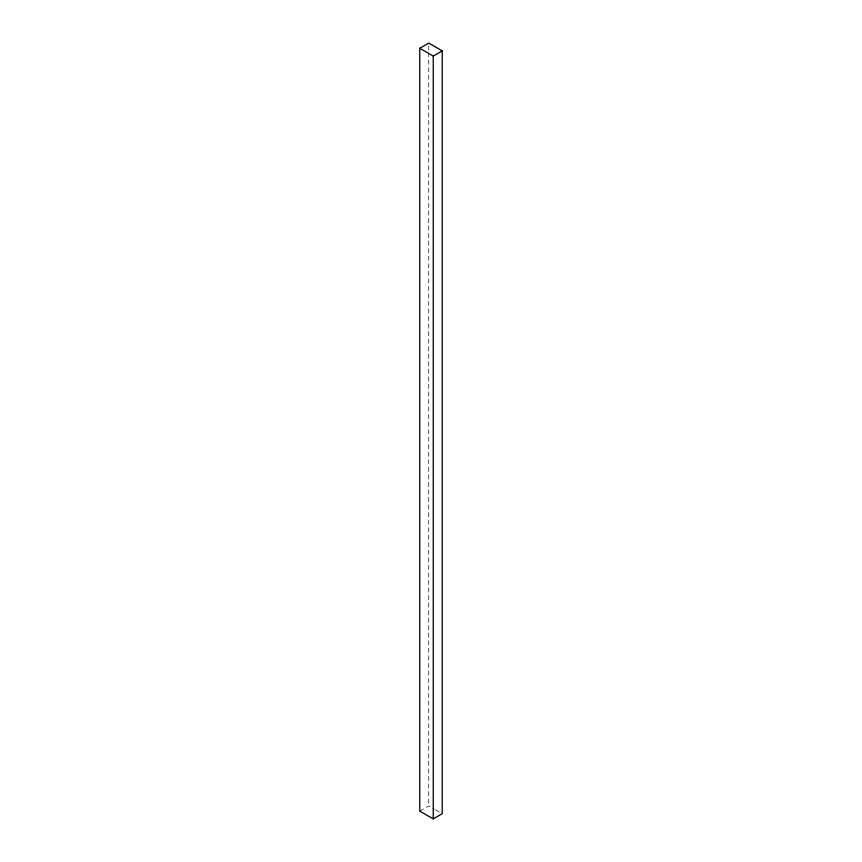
<?xml version="1.0" encoding="UTF-8"?>
<svg xmlns="http://www.w3.org/2000/svg" width="862" height="862" viewBox="0 0 862 862"><rect width="100%" height="100%" fill="white"/><g stroke="black" fill="none" stroke-linecap="round" stroke-linejoin="round"><path stroke-width="0.65" stroke-dasharray="4.31 3.23" d="M419.762 811.12L428.748 805.927L434.373 809.17M435.493 809.817L442.238 813.706M428.748 45.794L428.748 51.17M428.748 52.517L428.748 805.927"/><path stroke-width="1.29" d="M419.762 48.294L428.748 43.1L442.238 50.88L442.238 813.706L433.252 818.9L419.762 811.12L419.762 48.294L433.252 56.073L442.238 50.88M433.252 56.073L433.252 818.9"/></g></svg>
